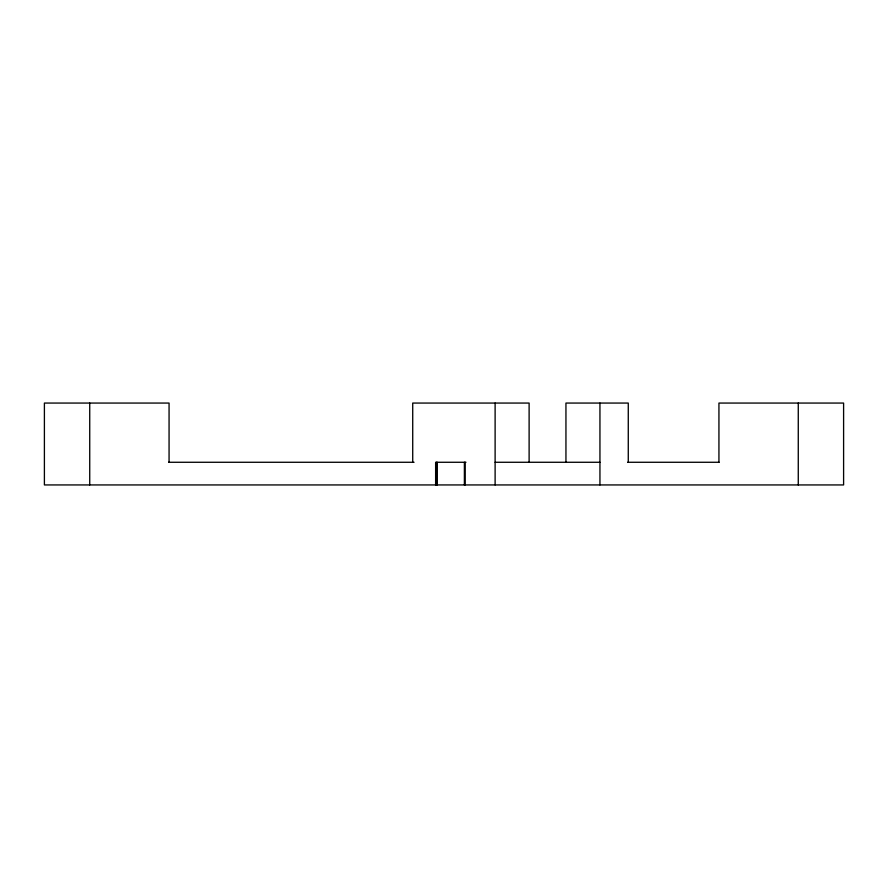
<?xml version="1.0" encoding="UTF-8"?>
<svg xmlns="http://www.w3.org/2000/svg" width="888" height="888" viewBox="0 0 888 888"><rect width="100%" height="100%" fill="white"/><g stroke="black" fill="none" stroke-linecap="round" stroke-linejoin="round"><path stroke-width="1.33" d="M168.609 462.271L414.052 462.271M465.967 462.271L435.631 462.271L435.631 484.937M495.116 462.271L599.944 462.271M627.672 462.271L719.08 462.271M798.268 403.063L798.268 484.937M718.936 462.271L718.936 403.063L843.6 403.063L843.6 484.937L44.4 484.937L44.4 403.063L169.064 403.063L169.064 462.271M628.271 462.271L628.271 403.063L565.945 403.063L565.945 462.271M599.944 403.063L599.944 484.937M529.115 462.271L529.115 403.063L412.72 403.063L412.72 462.271M495.116 403.063L495.116 484.937M465.179 462.271L465.179 484.937M464.38 462.271L464.38 484.937M437.218 462.271L437.218 484.937M436.43 462.271L436.43 484.937M89.732 403.063L89.732 484.937"/></g></svg>
